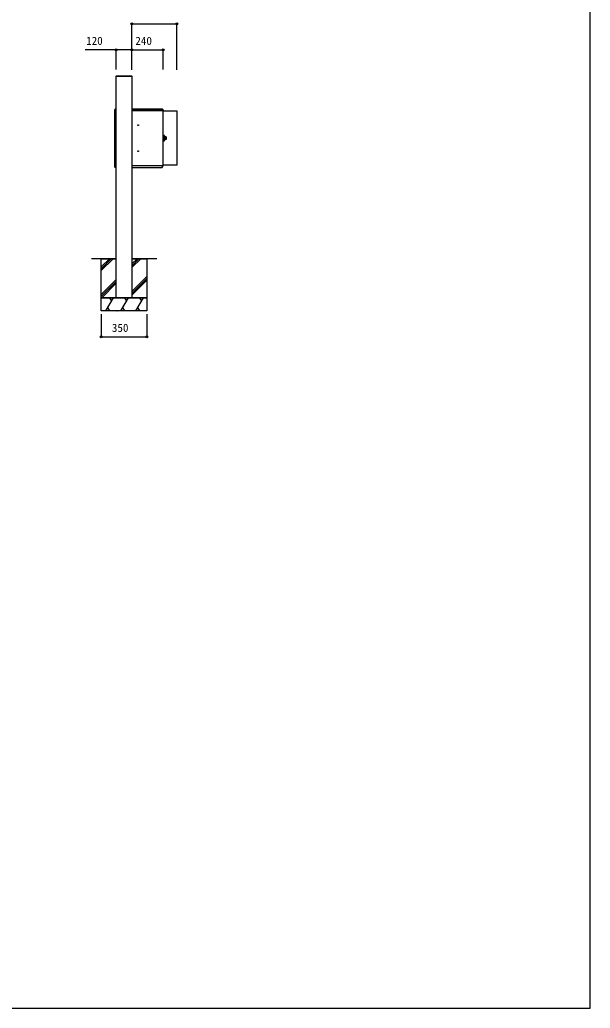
# Model space of a CAD drawing. Units: millimetres, scale not verified. Extents: x -4375 to 4375, y -6498 to 6471.
# Drawn here: x 0 to 4375, y -6498 to 1085 of the extents above; entities that cross this region are included whole.
import ezdxf
from ezdxf.enums import TextEntityAlignment as Align

# ---------------------------------------------------------------- set-up
doc = ezdxf.new("R2010")
doc.units = ezdxf.units.MM
doc.header["$LTSCALE"] = 30
for name, color, linetype in [('0-2_YKK_A1', 4, 'Continuous'), ('0-3_YKK_D', 6, 'Continuous'), ('0-4_YKK_ZWAK', 7, 'Continuous')]:
    doc.layers.add(name, color=color, linetype=linetype)
doc.styles.add('ＭＳ ゴシック', font='')
doc.styles.get('ＭＳ ゴシック').set_extended_font_data('MS Gothic')

msp = doc.modelspace()

# ---------------------------------------------------------------- linework, layer by layer
at = {"layer": '0-2_YKK_A1'}
for p, q in [((859.5, 651.6), (740.5, 651.6)), ((740.56, 653.6), (859.44, 653.6)), ((860, 645.2), (860, 638)), ((860, 642.46), (860.15, 642.74)), ((860, 640.74), (860.15, 640.45)), ((861.97, 643.65), (860.15, 642.74)), ((861.97, 639.55), (860.15, 640.45)), ((730.59, 397.77), (730, 397.18)), ((730, 396.35), (730, 397.18)), ((730, -45.91), (730, 396.35)), ((733.72, 400.9), (730.59, 397.77)), ((733.72, 400.9), (734, 401.18)), ((734.39, 401.19), (734, 401.18)), ((740, 401.39), (734.39, 401.19)), ((734.4, -46.06), (734.4, 396.35)), ((734.99, 397.77), (738.28, 401.06)), ((860, 401.6), (1092.67, 401.6)), ((860, 388.8), (1099, 388.8)), ((1098.2, 388.8), (860, 388.8)), ((1092.67, 401.6), (1092.67, 400.8)), ((1092.67, 400.8), (1092.68, 400.79)), ((1092.92, 401.4), (1099.8, 394.52)), ((1093.23, 401.37), (1099.77, 394.83)), ((1098.2, 388), (1098.2, 388.8)), ((1098.21, 388.6), (1098.2, 388.6)), ((1098.2, 387.99), (1098.2, 388)), ((1098.21, 387.99), (1098.2, 387.99)), ((1098.21, 388.6), (1098.21, 387.99)), ((1098.4, 388.6), (1098.21, 388.6)), ((1098.4, 388.6), (1099.2, 388.6)), ((1099, 389.6), (1099, 389.3)), ((1099, 389.3), (1099.8, 389.3)), ((1099, 389.3), (1099, 388.8)), ((1099.2, 389.3), (1099.2, 388.6)), ((1099.2, -33.2), (1099.2, 388.6)), ((1100, 387.4), (1099.2, 387.4)), ((1099.8, 394.52), (1099.8, 389.3)), ((1100, 394.27), (1100, 388.4)), ((1100, 388.4), (1100, 387.4)), ((1099.7, 197.1), (1099.2, 197.1)), ((1099.7, 156.1), (1099.2, 156.1)), ((1099.7, 196.6), (1099.7, 197.1)), ((1099.7, 196.6), (1100.7, 196.6)), ((1099.7, 196.6), (1099.7, 156.6)), ((1099.7, 194.6), (1099.7, 192.88)), ((1099.7, 192.88), (1099.7, 192.37)), ((1099.7, 190.46), (1099.7, 192.37)), ((1099.7, 190.46), (1099.7, 179.32)), ((1099.7, 179.32), (1099.7, 173.88)), ((1099.7, 156.6), (1099.7, 156.1)), ((1099.7, 156.6), (1100.7, 156.6)), ((1101.2, 196.1), (1109.5, 196.1)), ((1101.2, 196.1), (1101.2, 157.11)), ((1109.6, 196.09), (1101.2, 196.09)), ((1109.78, 196.06), (1101.2, 196.06)), ((1109.97, 195.98), (1101.2, 195.98)), ((1110.13, 195.88), (1101.2, 195.88)), ((1110.29, 195.72), (1101.2, 195.72)), ((1110.39, 195.55), (1101.2, 195.55)), ((1110.48, 195.31), (1101.2, 195.31)), ((1110.5, 195.08), (1101.2, 195.08)), ((1110.5, 194.76), (1101.2, 194.76)), ((1110.5, 194.46), (1101.2, 194.46)), ((1110.5, 194.07), (1101.2, 194.07)), ((1110.5, 193.71), (1101.2, 193.71)), ((1110.5, 193.25), (1101.2, 193.25)), ((1110.5, 192.83), (1101.2, 192.83)), ((1110.5, 192.3), (1101.2, 192.3)), ((1110.5, 191.83), (1101.2, 191.83)), ((1110.5, 191.24), (1101.2, 191.24)), ((1110.5, 190.71), (1101.2, 190.71)), ((1110.5, 190.06), (1101.2, 190.06)), ((1110.5, 189.48), (1101.2, 189.48)), ((1110.5, 188.78), (1101.2, 188.78)), ((1110.5, 188.16), (1101.2, 188.16)), ((1110.5, 187.4), (1101.2, 187.4)), ((1110.5, 186.75), (1101.2, 186.75)), ((1110.5, 185.95), (1101.2, 185.95)), ((1110.5, 185.26), (1101.2, 185.26)), ((1110.5, 184.42), (1101.2, 184.42)), ((1110.5, 183.7), (1101.2, 183.7)), ((1110.5, 182.83), (1101.2, 182.83)), ((1110.5, 182.09), (1101.2, 182.09)), ((1110.5, 181.2), (1101.2, 181.2)), ((1110.5, 180.44), (1101.2, 180.44)), ((1110.5, 179.53), (1101.2, 179.53)), ((1110.5, 178.76), (1101.2, 178.76)), ((1110.5, 177.84), (1101.2, 177.84)), ((1110.5, 177.06), (1101.2, 177.06)), ((1110.5, 176.14), (1101.2, 176.14)), ((1110.5, 175.36), (1101.2, 175.36)), ((1110.5, 174.44), (1101.2, 174.44)), ((1110.5, 173.67), (1101.2, 173.67)), ((1110.5, 172.76), (1101.2, 172.76)), ((1110.5, 172), (1101.2, 172)), ((1110.5, 171.11), (1101.2, 171.11)), ((1110.5, 170.37), (1101.2, 170.37)), ((1110.5, 169.5), (1101.2, 169.5)), ((1110.5, 168.78), (1101.2, 168.78)), ((1110.5, 167.94), (1101.2, 167.94)), ((1110.5, 167.25), (1101.2, 167.25)), ((1110.5, 166.45), (1101.2, 166.45)), ((1110.5, 165.8), (1101.2, 165.8)), ((1110.5, 165.04), (1101.2, 165.04)), ((1110.5, 164.42), (1101.2, 164.42)), ((1110.5, 163.72), (1101.2, 163.72)), ((1110.5, 163.14), (1101.2, 163.14)), ((1110.5, 162.49), (1101.2, 162.49)), ((1110.5, 161.96), (1101.2, 161.96)), ((1110.5, 161.37), (1101.2, 161.37)), ((1110.5, 160.9), (1101.2, 160.9)), ((1110.5, 160.37), (1101.2, 160.37)), ((1110.5, 159.95), (1101.2, 159.95)), ((1110.5, 159.49), (1101.2, 159.49)), ((1110.5, 159.13), (1101.2, 159.13)), ((1110.5, 158.74), (1101.2, 158.74)), ((1110.5, 158.44), (1101.2, 158.44)), ((1110.5, 158.12), (1101.2, 158.12)), ((1110.48, 157.89), (1101.2, 157.89)), ((1110.39, 157.65), (1101.2, 157.65)), ((1110.29, 157.48), (1101.2, 157.48)), ((1110.13, 157.32), (1101.2, 157.32)), ((1109.97, 157.22), (1101.2, 157.22)), ((1109.78, 157.14), (1101.2, 157.14)), ((1109.61, 157.11), (1101.2, 157.11)), ((1109.6, 157.11), (1101.2, 157.11)), ((1101.2, 157.1), (1109.5, 157.1)), ((1110.5, 195.1), (1110.5, 158.1)), ((1110.6, 186.4), (1110.6, 166.8)), ((1117.2, 186.1), (1117.2, 167.1)), ((1121.7, 186.6), (1117.7, 186.6)), ((1122.42, 186.29), (1117.7, 186.29)), ((1117.7, 185.61), (1117.7, 186.29)), ((1122.7, 185.61), (1117.7, 185.61)), ((1122.7, 184.86), (1117.7, 184.86)), ((1117.7, 183.59), (1117.7, 184.86)), ((1122.7, 183.59), (1117.7, 183.59)), ((1122.7, 182.43), (1117.7, 182.43)), ((1117.7, 180.72), (1117.7, 182.43)), ((1122.7, 180.72), (1117.7, 180.72)), ((1122.7, 179.3), (1117.7, 179.3)), ((1117.7, 177.35), (1117.7, 179.3)), ((1122.7, 177.35), (1117.7, 177.35)), ((1122.7, 175.85), (1117.7, 175.85)), ((1117.7, 175.85), (1117.7, 173.9)), ((1122.7, 173.9), (1117.7, 173.9)), ((1122.7, 172.48), (1117.7, 172.48)), ((1117.7, 172.48), (1117.7, 170.77)), ((1122.7, 170.77), (1117.7, 170.77)), ((1122.7, 168.34), (1117.7, 168.34)), ((1122.7, 167.59), (1117.7, 167.59)), ((1117.7, 167.59), (1117.7, 166.91)), ((1122.42, 166.91), (1117.7, 166.91)), ((1121.7, 166.6), (1117.7, 166.6)), ((1122.7, 185.6), (1122.7, 167.6)), ((740, -48.19), (731.93, -47.91)), ((860, -33.4), (1098.2, -33.4)), ((860, -48.4), (1091.07, -48.4)), ((1091.07, -47.59), (1091.08, -47.59)), ((1091.07, -47.6), (1091.07, -47.59)), ((1091.08, -47.59), (1091.08, -48.2)), ((1091.08, -48.2), (1091.32, -48.2)), ((1091.32, -48.2), (1098.2, -41.32)), ((1091.63, -48.17), (1098.17, -41.63)), ((1098.2, -33.4), (1098.4, -33.4)), ((1098.2, -34.2), (1098.2, -33.4)), ((1098.2, -41.32), (1098.2, -34.2)), ((1098.2, -34.4), (1098.4, -34.4)), ((1098.2, -34.9), (1098.4, -34.9)), ((1098.4, -33.2), (1099.2, -33.2)), ((1098.4, -41.07), (1098.4, -35.79)), ((1099.2, -36.2), (1098.4, -36.2)), ((1099.2, -35.2), (1099.2, -33.2)), ((1099.2, -36.2), (1099.2, -35.2)), ((740, -748.4), (550, -748.4)), ((625, -748.4), (740, -748.4)), ((625, -811.42), (688.02, -748.4)), ((625, -825.56), (702.16, -748.4)), ((625, -839.7), (716.3, -748.4)), ((1050, -748.4), (860, -748.4)), ((860, -788.55), (900.15, -748.4)), ((860, -802.69), (914.29, -748.4)), ((860, -816.84), (928.44, -748.4)), ((625, -1023.55), (740, -908.55)), ((860, -1000.68), (975, -885.68)), ((860, -1014.83), (975, -899.83)), ((625, -1037.69), (740, -922.69)), ((628.44, -1048.4), (740, -936.84)), ((860, -1028.97), (975, -913.97)), ((660.03, -1148.4), (717.77, -1048.4)), ((688.03, -1048.4), (702.9, -1074.15)), ((775.5, -1148.4), (833.24, -1048.4)), ((803.5, -1048.4), (818.37, -1074.15)), ((890.97, -1148.4), (948.71, -1048.4)), ((918.97, -1048.4), (933.84, -1074.15)), ((975, -1047.82), (975, -1048.4)), ((690.17, -1148.17), (675.17, -1122.19)), ((805.64, -1148.17), (790.64, -1122.19)), ((921.11, -1148.17), (906.11, -1122.19)), ((630.17, -1148.17), (630.3, -1148.4)), ((745.64, -1148.17), (745.77, -1148.4)), ((861.11, -1148.17), (861.24, -1148.4))]:
    msp.add_line(p, q, dxfattribs=at)
for points in [[(740.5, 651.6), (739.5, 651.6), (739.56, 652.66)], [(860.44, 652.66), (860.5, 651.6), (859.5, 651.6)], [(1092.67, 400.8), (1092.67, 400.79), (1092.68, 400.79), (1092.68, 401.4), (1092.92, 401.4)], [(1099.7, 173.88), (1099.7, 160.33), (1099.7, 158.6)], [(1122.7, 169.61), (1117.7, 169.61), (1117.7, 168.34)], [(1091.07, -48.4), (1091.07, -47.6), (1091.08, -47.59)], [(1098.4, -33.2), (1098.21, -33.2), (1098.21, -32.59), (1098.2, -32.59), (1098.2, -32.6), (1098.2, -33.4)], [(1098.4, -35.79), (1098.4, -35.2), (1098.4, -33.2)], [(860, -748.4), (975, -748.4), (975, -1048.4), (625, -1048.4), (625, -748.4)]]:
    msp.add_lwpolyline(points, dxfattribs=at)
for points in [[(740, 651.6), (860, 651.6), (860, -748.4), (860, -1048.4), (740, -1048.4), (740, -748.4)], [(1099.2, 385.7), (1204.2, 385.7), (1204.2, -30.3), (1099.2, -30.3)], [(625, -1048.4), (975, -1048.4), (975, -1148.4), (625, -1148.4)]]:
    msp.add_lwpolyline(points, close=True, dxfattribs=at)
for centre in [(908, 276.6), (908, 76.6)]:
    msp.add_circle(centre, 3, dxfattribs=at)
for centre, radius, start, end in [((740.56, 652.6), 1, 90, 176.5), ((859.44, 652.6), 1, 3.5, 90), ((860.16, 645.2), 0.154, 62.71904, 180), ((860.16, 638), 0.154, 180, 297.28096), ((858.3, 641.6), 4.2, 297.28096, 62.71904), ((732, 396.35), 2, 135, 180), ((734.43, 400.2), 1, 92, 135), ((736.4, 396.35), 2, 135, 180), ((738.99, 400.35), 1, 92, 135), ((1092.67, 400.8), 0.8, 45, 90), ((1099.2, 387.4), 0.8, 270, 0), ((1099.2, 394.27), 0.8, 0, 45), ((1100.7, 196.1), 0.5, 0, 90), ((1100.7, 157.1), 0.5, 270, 0), ((1109.5, 195.1), 1, 0, 90), ((1109.5, 158.1), 1, 270, 0), ((1110.4, 186.4), 0.2, 0, 60), ((1110.4, 166.8), 0.2, 300, 0), ((1111.1, 184.49), 0.5, 180, 256.81404), ((1111.1, 168.71), 0.5, 103.18596, 180), ((1112.81, 191.79), 8, 256.81404, 303.27409), ((1112.81, 161.41), 8, 56.72591, 103.18596), ((1117.7, 186.1), 0.5, 90, 180), ((1117.7, 167.1), 0.5, 180, 270), ((1121.7, 185.6), 1, 0, 90), ((1121.7, 167.6), 1, 270, 0), ((732, -45.91), 2, 180, 268), ((736.4, -46.06), 2, 180, 268), ((1091.07, -47.6), 0.8, 270, 315), ((1097.6, -41.07), 0.8, 315, 0), ((1097.6, -34.2), 0.8, 0, 41.40962)]:
    msp.add_arc(centre, radius, start, end, dxfattribs=at)
at = {"layer": '0-3_YKK_D'}
for p, q in [((860, 701.6), (860, 1054.6)), ((860, 1053.6), (1204.2, 1053.6)), ((1204.2, 701.6), (1204.2, 1054.6)), ((740, 702.6), (740, 854.6)), ((860, 702.6), (860, 854.6)), ((860, 702.6), (860, 854.6)), ((860, 853.6), (1100, 853.6)), ((1100, 702.6), (1100, 854.6)), ((625, -1174.4), (625, -1349.4)), ((975, -1174.4), (975, -1349.4)), ((625, -1348.4), (975, -1348.4))]:
    msp.add_line(p, q, dxfattribs=at)
msp.add_lwpolyline([(860, 853.6), (740, 853.6), (501.93, 853.6)], dxfattribs=at)
for centre in [(860, 1053.6), (1204.2, 1053.6), (740, 853.6), (860, 853.6), (860, 853.6), (1100, 853.6), (625, -1348.4), (975, -1348.4)]:
    msp.add_circle(centre, 7.5, dxfattribs=at)
at = {"layer": '0-4_YKK_ZWAK'}
msp.add_lwpolyline([(-4375, -6498.4), (4375, -6498.4), (4375, 6251.6)], dxfattribs=at)

# ---------------------------------------------------------------- texts
at = {"layer": '0-3_YKK_D', "style": 'ＭＳ ゴシック'}
for s, p in [('120', (508.89, 873.6)), ('240', (886.31, 873.6)), ('350', (706.31, -1328.4))]:
    msp.add_text(s, height=62.32, dxfattribs=at).set_placement(p, align=Align.BOTTOM_LEFT)

doc.saveas('drawing.dxf')
